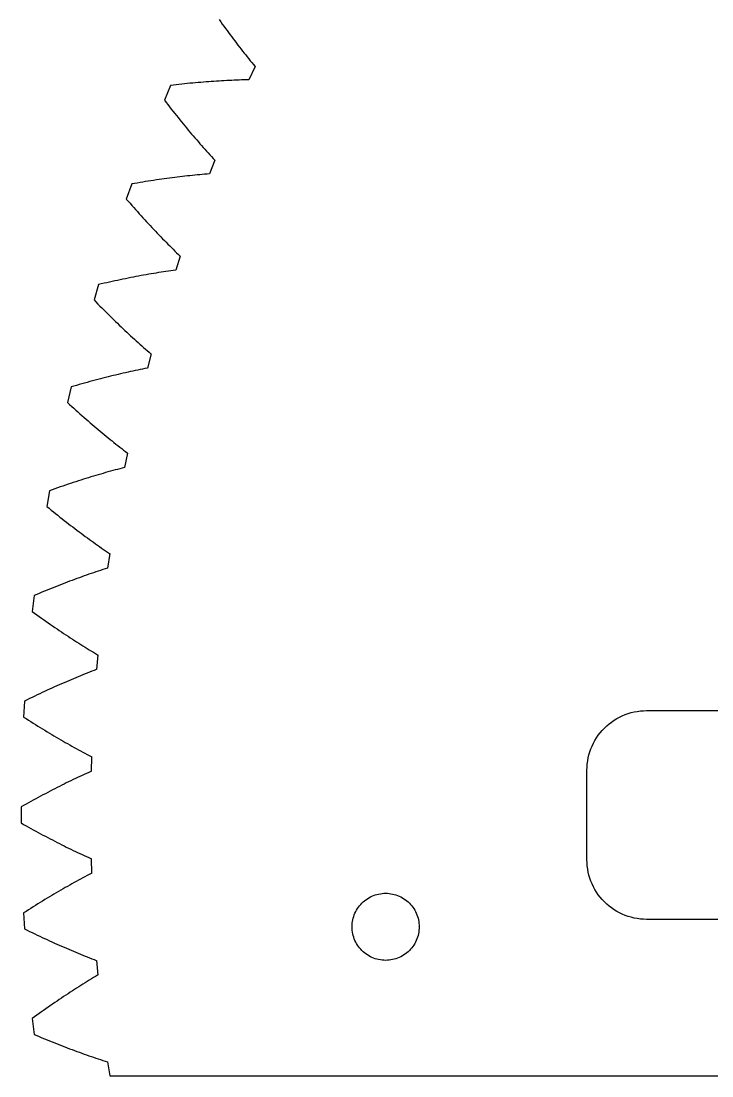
# Model space of a CAD drawing. Header units: metres. Extents: x -124 to 124, y -10 to 132.
# Drawn here: x -124.4 to -78.1, y -10 to 60.7 of the extents above; entities that cross this region are included whole.
import ezdxf

# ---------------------------------------------------------------- set-up
doc = ezdxf.new("R2010")
doc.units = ezdxf.units.M

msp = doc.modelspace()

# ---------------------------------------------------------------- linework, layer by layer
for p, q in [((-111.165, 60.851), (-111.059, 60.7022)), ((-111.059, 60.7022), (-110.953, 60.5545)), ((-110.953, 60.5545), (-110.847, 60.408)), ((-110.847, 60.408), (-110.741, 60.2627)), ((-110.741, 60.2627), (-110.635, 60.1185)), ((-110.635, 60.1185), (-110.53, 59.9754)), ((-110.53, 59.9754), (-110.425, 59.8335)), ((-110.425, 59.8335), (-110.319, 59.6927)), ((-110.319, 59.6927), (-110.215, 59.5531)), ((-110.215, 59.5531), (-110.11, 59.4146)), ((-110.11, 59.4146), (-110.005, 59.2772)), ((-110.005, 59.2772), (-109.901, 59.1409)), ((-109.901, 59.1409), (-109.797, 59.0058)), ((-109.797, 59.0058), (-109.693, 58.8718)), ((-109.693, 58.8718), (-109.589, 58.739)), ((-109.589, 58.739), (-109.485, 58.6072)), ((-109.485, 58.6072), (-109.382, 58.4766)), ((-109.382, 58.4766), (-109.279, 58.3471)), ((-109.279, 58.3471), (-109.176, 58.2187)), ((-109.176, 58.2187), (-109.074, 58.0914)), ((-109.074, 58.0914), (-108.971, 57.9653)), ((-108.757, 57.7115), (-109.168, 56.8117)), ((-108.971, 57.9653), (-108.869, 57.8402)), ((-108.869, 57.8402), (-108.767, 57.7162)), ((-108.767, 57.7162), (-108.757, 57.7115)), ((-112.755, 56.6092), (-112.936, 56.5927)), ((-112.574, 56.625), (-112.755, 56.6092)), ((-112.395, 56.6403), (-112.574, 56.625)), ((-112.217, 56.6549), (-112.395, 56.6403)), ((-112.04, 56.6689), (-112.217, 56.6549)), ((-111.864, 56.6822), (-112.04, 56.6689)), ((-111.689, 56.695), (-111.864, 56.6822)), ((-111.514, 56.7071), (-111.689, 56.695)), ((-111.341, 56.7186), (-111.514, 56.7071)), ((-111.169, 56.7295), (-111.341, 56.7186)), ((-110.997, 56.7399), (-111.169, 56.7295)), ((-110.827, 56.7496), (-110.997, 56.7399)), ((-110.658, 56.7588), (-110.827, 56.7496)), ((-110.489, 56.7674), (-110.658, 56.7588)), ((-110.322, 56.7754), (-110.489, 56.7674)), ((-110.156, 56.7829), (-110.322, 56.7754)), ((-109.99, 56.7898), (-110.156, 56.7829)), ((-109.826, 56.7962), (-109.99, 56.7898)), ((-109.663, 56.802), (-109.826, 56.7962)), ((-109.5, 56.8073), (-109.663, 56.802)), ((-109.339, 56.8121), (-109.5, 56.8073)), ((-109.178, 56.8163), (-109.339, 56.8121)), ((-109.168, 56.8117), (-109.178, 56.8163)), ((-114.419, 56.4365), (-114.837, 55.4476)), ((-114.23, 56.4584), (-114.419, 56.4365)), ((-114.042, 56.4796), (-114.23, 56.4584)), ((-113.855, 56.5001), (-114.042, 56.4796)), ((-113.67, 56.52), (-113.855, 56.5001)), ((-113.485, 56.5391), (-113.67, 56.52)), ((-113.301, 56.5576), (-113.485, 56.5391)), ((-113.118, 56.5755), (-113.301, 56.5576)), ((-112.936, 56.5927), (-113.118, 56.5755)), ((-114.837, 55.4476), (-114.721, 55.297)), ((-114.721, 55.297), (-114.605, 55.1476)), ((-114.605, 55.1476), (-114.49, 54.9993)), ((-114.49, 54.9993), (-114.374, 54.8522)), ((-114.374, 54.8522), (-114.259, 54.7062)), ((-114.259, 54.7062), (-114.144, 54.5614)), ((-114.144, 54.5614), (-114.03, 54.4177)), ((-114.03, 54.4177), (-113.915, 54.2752)), ((-113.915, 54.2752), (-113.801, 54.1339)), ((-113.801, 54.1339), (-113.687, 53.9936)), ((-113.687, 53.9936), (-113.573, 53.8546)), ((-113.573, 53.8546), (-113.459, 53.7166)), ((-113.459, 53.7166), (-113.345, 53.5798)), ((-113.345, 53.5798), (-113.232, 53.4441)), ((-113.232, 53.4441), (-113.119, 53.3096)), ((-113.119, 53.3096), (-113.006, 53.1761)), ((-113.006, 53.1761), (-112.894, 53.0438)), ((-112.894, 53.0438), (-112.782, 52.9127)), ((-112.782, 52.9127), (-112.67, 52.7826)), ((-112.67, 52.7826), (-112.558, 52.6537)), ((-112.558, 52.6537), (-112.447, 52.5258)), ((-112.447, 52.5258), (-112.335, 52.3991)), ((-112.335, 52.3991), (-112.225, 52.2735)), ((-112.225, 52.2735), (-112.114, 52.149)), ((-112.114, 52.149), (-112.004, 52.0256)), ((-112.004, 52.0256), (-111.894, 51.9032)), ((-111.894, 51.9032), (-111.784, 51.782)), ((-111.784, 51.782), (-111.675, 51.6619)), ((-111.675, 51.6619), (-111.566, 51.5429)), ((-111.446, 51.4208), (-111.805, 50.499)), ((-111.566, 51.5429), (-111.457, 51.4249)), ((-111.457, 51.4249), (-111.446, 51.4208)), ((-114.315, 50.2386), (-114.489, 50.2158)), ((-114.142, 50.2606), (-114.315, 50.2386)), ((-113.969, 50.282), (-114.142, 50.2606)), ((-113.798, 50.3028), (-113.969, 50.282)), ((-113.627, 50.3229), (-113.798, 50.3028)), ((-113.458, 50.3423), (-113.627, 50.3229)), ((-113.289, 50.3612), (-113.458, 50.3423)), ((-113.122, 50.3793), (-113.289, 50.3612)), ((-112.955, 50.3969), (-113.122, 50.3793)), ((-112.789, 50.4139), (-112.955, 50.3969)), ((-112.625, 50.4302), (-112.789, 50.4139)), ((-112.461, 50.446), (-112.625, 50.4302)), ((-112.298, 50.4611), (-112.461, 50.446)), ((-112.136, 50.4757), (-112.298, 50.4611)), ((-111.976, 50.4897), (-112.136, 50.4757)), ((-111.816, 50.503), (-111.976, 50.4897)), ((-111.805, 50.499), (-111.816, 50.503)), ((-117.026, 49.8246), (-117.387, 48.8135)), ((-116.839, 49.8573), (-117.026, 49.8246)), ((-116.652, 49.8892), (-116.839, 49.8573)), ((-116.467, 49.9203), (-116.652, 49.8892)), ((-116.283, 49.9508), (-116.467, 49.9203)), ((-116.099, 49.9805), (-116.283, 49.9508)), ((-115.917, 50.0094), (-116.099, 49.9805)), ((-115.735, 50.0377), (-115.917, 50.0094)), ((-115.554, 50.0652), (-115.735, 50.0377)), ((-115.374, 50.0921), (-115.554, 50.0652)), ((-115.195, 50.1182), (-115.374, 50.0921)), ((-115.017, 50.1436), (-115.195, 50.1182)), ((-114.84, 50.1684), (-115.017, 50.1436)), ((-114.664, 50.1924), (-114.84, 50.1684)), ((-114.489, 50.2158), (-114.664, 50.1924)), ((-117.387, 48.8135), (-117.262, 48.6698)), ((-117.262, 48.6698), (-117.138, 48.5272)), ((-117.138, 48.5272), (-117.015, 48.3858)), ((-117.015, 48.3858), (-116.891, 48.2455)), ((-116.891, 48.2455), (-116.768, 48.1063)), ((-116.768, 48.1063), (-116.645, 47.9683)), ((-116.645, 47.9683), (-116.522, 47.8314)), ((-116.522, 47.8314), (-116.4, 47.6957)), ((-116.4, 47.6957), (-116.277, 47.5611)), ((-116.277, 47.5611), (-116.155, 47.4276)), ((-116.155, 47.4276), (-116.034, 47.2952)), ((-116.034, 47.2952), (-115.912, 47.164)), ((-115.912, 47.164), (-115.791, 47.0339)), ((-115.791, 47.0339), (-115.67, 46.9049)), ((-115.67, 46.9049), (-115.55, 46.777)), ((-115.55, 46.777), (-115.43, 46.6502)), ((-115.43, 46.6502), (-115.31, 46.5246)), ((-115.31, 46.5246), (-115.19, 46.4)), ((-115.19, 46.4), (-115.071, 46.2766)), ((-115.071, 46.2766), (-114.952, 46.1542)), ((-114.952, 46.1542), (-114.834, 46.0329)), ((-114.834, 46.0329), (-114.715, 45.9128)), ((-114.715, 45.9128), (-114.598, 45.7937)), ((-114.598, 45.7937), (-114.48, 45.6757)), ((-114.48, 45.6757), (-114.363, 45.5588)), ((-114.363, 45.5588), (-114.246, 45.443)), ((-114.246, 45.443), (-114.13, 45.3282)), ((-114.13, 45.3282), (-114.014, 45.2145)), ((-113.772, 44.9868), (-114.078, 44.0461)), ((-114.014, 45.2145), (-113.898, 45.1019)), ((-113.898, 45.1019), (-113.783, 44.9903)), ((-113.783, 44.9903), (-113.772, 44.9868)), ((-115.22, 43.8785), (-115.385, 43.8514)), ((-115.055, 43.9049), (-115.22, 43.8785)), ((-114.892, 43.9306), (-115.055, 43.9049)), ((-114.729, 43.9557), (-114.892, 43.9306)), ((-114.568, 43.9801), (-114.729, 43.9557)), ((-114.407, 44.0039), (-114.568, 43.9801)), ((-114.247, 44.027), (-114.407, 44.0039)), ((-114.088, 44.0495), (-114.247, 44.027)), ((-114.078, 44.0461), (-114.088, 44.0495)), ((-118.882, 43.1605), (-119.066, 43.118)), ((-118.699, 43.2022), (-118.882, 43.1605)), ((-118.516, 43.2431), (-118.699, 43.2022)), ((-118.335, 43.2832), (-118.516, 43.2431)), ((-118.154, 43.3226), (-118.335, 43.2832)), ((-117.975, 43.3611), (-118.154, 43.3226)), ((-117.796, 43.399), (-117.975, 43.3611)), ((-117.618, 43.436), (-117.796, 43.399)), ((-117.441, 43.4723), (-117.618, 43.436)), ((-117.264, 43.5079), (-117.441, 43.4723)), ((-117.089, 43.5427), (-117.264, 43.5079)), ((-116.915, 43.5768), (-117.089, 43.5427)), ((-116.741, 43.6101), (-116.915, 43.5768)), ((-116.568, 43.6428), (-116.741, 43.6101)), ((-116.397, 43.6747), (-116.568, 43.6428)), ((-116.226, 43.7059), (-116.397, 43.6747)), ((-116.056, 43.7364), (-116.226, 43.7059)), ((-115.887, 43.7662), (-116.056, 43.7364)), ((-115.719, 43.7953), (-115.887, 43.7662)), ((-115.551, 43.8237), (-115.719, 43.7953)), ((-115.385, 43.8514), (-115.551, 43.8237)), ((-119.251, 43.0747), (-119.554, 42.0447)), ((-119.066, 43.118), (-119.251, 43.0747)), ((-119.554, 42.0447), (-119.421, 41.9083)), ((-119.421, 41.9083), (-119.29, 41.773)), ((-119.29, 41.773), (-119.158, 41.6389)), ((-119.158, 41.6389), (-119.027, 41.5058)), ((-119.027, 41.5058), (-118.896, 41.3739)), ((-118.896, 41.3739), (-118.765, 41.2432)), ((-118.765, 41.2432), (-118.634, 41.1135)), ((-118.634, 41.1135), (-118.504, 40.985)), ((-118.504, 40.985), (-118.375, 40.8576)), ((-118.375, 40.8576), (-118.245, 40.7313)), ((-118.245, 40.7313), (-118.116, 40.6061)), ((-118.116, 40.6061), (-117.988, 40.482)), ((-117.988, 40.482), (-117.859, 40.359)), ((-117.859, 40.359), (-117.731, 40.2371)), ((-117.731, 40.2371), (-117.604, 40.1163)), ((-117.604, 40.1163), (-117.477, 39.9966)), ((-117.477, 39.9966), (-117.35, 39.878)), ((-117.35, 39.878), (-117.223, 39.7605)), ((-117.223, 39.7605), (-117.097, 39.6441)), ((-117.097, 39.6441), (-116.971, 39.5287)), ((-116.971, 39.5287), (-116.846, 39.4144)), ((-116.846, 39.4144), (-116.721, 39.3012)), ((-116.721, 39.3012), (-116.597, 39.189)), ((-116.597, 39.189), (-116.473, 39.0779)), ((-116.473, 39.0779), (-116.349, 38.9679)), ((-116.349, 38.9679), (-116.226, 38.8589)), ((-116.226, 38.8589), (-116.103, 38.751)), ((-116.103, 38.751), (-115.981, 38.6441)), ((-115.981, 38.6441), (-115.859, 38.5383)), ((-115.727, 38.4306), (-115.978, 37.4739)), ((-115.859, 38.5383), (-115.737, 38.4335)), ((-115.737, 38.4335), (-115.727, 38.4306)), ((-118.956, 36.7994), (-119.129, 36.7547)), ((-118.783, 36.8434), (-118.956, 36.7994)), ((-118.612, 36.8866), (-118.783, 36.8434)), ((-118.442, 36.9291), (-118.612, 36.8866)), ((-118.272, 36.9707), (-118.442, 36.9291)), ((-118.103, 37.0116), (-118.272, 36.9707)), ((-117.935, 37.0518), (-118.103, 37.0116)), ((-117.768, 37.0912), (-117.935, 37.0518)), ((-117.602, 37.1299), (-117.768, 37.0912)), ((-117.437, 37.1678), (-117.602, 37.1299)), ((-117.272, 37.2049), (-117.437, 37.1678)), ((-117.109, 37.2414), (-117.272, 37.2049)), ((-116.946, 37.2771), (-117.109, 37.2414)), ((-116.784, 37.3121), (-116.946, 37.2771)), ((-116.623, 37.3465), (-116.784, 37.3121)), ((-116.463, 37.3801), (-116.623, 37.3465)), ((-116.304, 37.413), (-116.463, 37.3801)), ((-116.146, 37.4452), (-116.304, 37.413)), ((-115.989, 37.4767), (-116.146, 37.4452)), ((-115.978, 37.4739), (-115.989, 37.4767)), ((-121.088, 36.2088), (-121.331, 35.1632)), ((-120.905, 36.2626), (-121.088, 36.2088)), ((-120.724, 36.3155), (-120.905, 36.2626)), ((-120.543, 36.3676), (-120.724, 36.3155)), ((-120.364, 36.4188), (-120.543, 36.3676)), ((-120.185, 36.4693), (-120.364, 36.4188)), ((-120.007, 36.5188), (-120.185, 36.4693)), ((-119.829, 36.5676), (-120.007, 36.5188)), ((-119.653, 36.6156), (-119.829, 36.5676)), ((-119.477, 36.6628), (-119.653, 36.6156)), ((-119.303, 36.7091), (-119.477, 36.6628)), ((-119.129, 36.7547), (-119.303, 36.7091)), ((-121.331, 35.1632), (-121.191, 35.0345)), ((-121.191, 35.0345), (-121.052, 34.907)), ((-121.052, 34.907), (-120.913, 34.7806)), ((-120.913, 34.7806), (-120.774, 34.6553)), ((-120.774, 34.6553), (-120.635, 34.5311)), ((-120.635, 34.5311), (-120.498, 34.408)), ((-120.498, 34.408), (-120.36, 34.286)), ((-120.36, 34.286), (-120.223, 34.1651)), ((-120.223, 34.1651), (-120.086, 34.0453)), ((-120.086, 34.0453), (-119.95, 33.9266)), ((-119.95, 33.9266), (-119.814, 33.809)), ((-119.814, 33.809), (-119.678, 33.6925)), ((-119.678, 33.6925), (-119.543, 33.577)), ((-119.543, 33.577), (-119.408, 33.4626)), ((-119.408, 33.4626), (-119.274, 33.3493)), ((-119.274, 33.3493), (-119.14, 33.237)), ((-119.14, 33.237), (-119.007, 33.1259)), ((-119.007, 33.1259), (-118.874, 33.0158)), ((-118.874, 33.0158), (-118.741, 32.9067)), ((-118.741, 32.9067), (-118.609, 32.7987)), ((-118.609, 32.7987), (-118.478, 32.6917)), ((-118.478, 32.6917), (-118.346, 32.5858)), ((-118.346, 32.5858), (-118.216, 32.481)), ((-118.216, 32.481), (-118.086, 32.3771)), ((-118.086, 32.3771), (-117.956, 32.2743)), ((-117.956, 32.2743), (-117.827, 32.1726)), ((-117.827, 32.1726), (-117.698, 32.0718)), ((-117.698, 32.0718), (-117.57, 31.9721)), ((-117.57, 31.9721), (-117.442, 31.8734)), ((-117.442, 31.8734), (-117.315, 31.7757)), ((-117.304, 31.7735), (-117.5, 30.804)), ((-117.315, 31.7757), (-117.304, 31.7735)), ((-118.777, 30.4616), (-118.939, 30.4151)), ((-118.616, 30.5073), (-118.777, 30.4616)), ((-118.455, 30.5522), (-118.616, 30.5073)), ((-118.296, 30.5965), (-118.455, 30.5522)), ((-118.137, 30.6399), (-118.296, 30.5965)), ((-117.979, 30.6826), (-118.137, 30.6399)), ((-117.822, 30.7245), (-117.979, 30.6826)), ((-117.666, 30.7657), (-117.822, 30.7245)), ((-117.511, 30.8061), (-117.666, 30.7657)), ((-117.5, 30.804), (-117.511, 30.8061)), ((-121.12, 29.7373), (-121.293, 29.6793)), ((-120.947, 29.7944), (-121.12, 29.7373)), ((-120.776, 29.8506), (-120.947, 29.7944)), ((-120.605, 29.9061), (-120.776, 29.8506)), ((-120.434, 29.9606), (-120.605, 29.9061)), ((-120.265, 30.0144), (-120.434, 29.9606)), ((-120.096, 30.0673), (-120.265, 30.0144)), ((-119.928, 30.1194), (-120.096, 30.0673)), ((-119.761, 30.1707), (-119.928, 30.1194)), ((-119.595, 30.2211), (-119.761, 30.1707)), ((-119.43, 30.2708), (-119.595, 30.2211)), ((-119.265, 30.3197), (-119.43, 30.2708)), ((-119.102, 30.3678), (-119.265, 30.3197)), ((-118.939, 30.4151), (-119.102, 30.3678)), ((-122.529, 29.2492), (-122.712, 28.1914)), ((-122.35, 29.3133), (-122.529, 29.2492)), ((-122.172, 29.3765), (-122.35, 29.3133)), ((-121.995, 29.4388), (-122.172, 29.3765)), ((-121.818, 29.5002), (-121.995, 29.4388)), ((-121.643, 29.5608), (-121.818, 29.5002)), ((-121.468, 29.6205), (-121.643, 29.5608)), ((-121.293, 29.6793), (-121.468, 29.6205)), ((-122.712, 28.1914), (-122.565, 28.071)), ((-122.565, 28.071), (-122.419, 27.9516)), ((-122.419, 27.9516), (-122.273, 27.8333)), ((-122.273, 27.8333), (-122.127, 27.7162)), ((-122.127, 27.7162), (-121.982, 27.6001)), ((-121.982, 27.6001), (-121.837, 27.485)), ((-121.837, 27.485), (-121.693, 27.3711)), ((-121.693, 27.3711), (-121.549, 27.2582)), ((-121.549, 27.2582), (-121.406, 27.1464)), ((-121.406, 27.1464), (-121.263, 27.0357)), ((-121.263, 27.0357), (-121.12, 26.9261)), ((-121.12, 26.9261), (-120.978, 26.8175)), ((-120.978, 26.8175), (-120.837, 26.7099)), ((-120.837, 26.7099), (-120.696, 26.6034)), ((-120.696, 26.6034), (-120.555, 26.4979)), ((-120.555, 26.4979), (-120.415, 26.3935)), ((-120.415, 26.3935), (-120.276, 26.2901)), ((-120.276, 26.2901), (-120.137, 26.1878)), ((-120.137, 26.1878), (-119.998, 26.0865)), ((-119.998, 26.0865), (-119.86, 25.9862)), ((-119.86, 25.9862), (-119.722, 25.8869)), ((-119.722, 25.8869), (-119.586, 25.7887)), ((-119.586, 25.7887), (-119.449, 25.6914)), ((-119.449, 25.6914), (-119.313, 25.5952)), ((-119.313, 25.5952), (-119.178, 25.5)), ((-119.178, 25.5), (-119.043, 25.4057)), ((-119.043, 25.4057), (-118.909, 25.3125)), ((-118.909, 25.3125), (-118.775, 25.2203)), ((-118.775, 25.2203), (-118.642, 25.129)), ((-118.642, 25.129), (-118.509, 25.0388)), ((-118.498, 25.0371), (-118.639, 24.058)), ((-118.509, 25.0388), (-118.498, 25.0371)), ((-118.65, 24.0596), (-118.803, 24.0103)), ((-118.639, 24.058), (-118.65, 24.0596)), ((-120.697, 23.3565), (-120.86, 23.2967)), ((-120.535, 23.4156), (-120.697, 23.3565)), ((-120.374, 23.4738), (-120.535, 23.4156)), ((-120.213, 23.5311), (-120.374, 23.4738)), ((-120.053, 23.5876), (-120.213, 23.5311)), ((-119.894, 23.6433), (-120.053, 23.5876)), ((-119.736, 23.6981), (-119.894, 23.6433)), ((-119.578, 23.7522), (-119.736, 23.6981)), ((-119.421, 23.8054), (-119.578, 23.7522)), ((-119.266, 23.8578), (-119.421, 23.8054)), ((-119.11, 23.9095), (-119.266, 23.8578)), ((-118.956, 23.9603), (-119.11, 23.9095)), ((-118.803, 24.0103), (-118.956, 23.9603)), ((-122.532, 22.65), (-122.704, 22.5804)), ((-122.362, 22.7186), (-122.532, 22.65)), ((-122.192, 22.7864), (-122.362, 22.7186)), ((-122.023, 22.8533), (-122.192, 22.7864)), ((-121.855, 22.9193), (-122.023, 22.8533)), ((-121.687, 22.9843), (-121.855, 22.9193)), ((-121.52, 23.0485), (-121.687, 22.9843)), ((-121.354, 23.1119), (-121.52, 23.0485)), ((-121.189, 23.1743), (-121.354, 23.1119)), ((-121.024, 23.2359), (-121.189, 23.1743)), ((-120.86, 23.2967), (-121.024, 23.2359)), ((-123.571, 22.2187), (-123.693, 21.1522)), ((-123.396, 22.2929), (-123.571, 22.2187)), ((-123.222, 22.3662), (-123.396, 22.2929)), ((-123.048, 22.4385), (-123.222, 22.3662)), ((-122.876, 22.5099), (-123.048, 22.4385)), ((-122.704, 22.5804), (-122.876, 22.5099)), ((-123.693, 21.1522), (-123.54, 21.0403)), ((-123.54, 21.0403), (-123.387, 20.9295)), ((-123.387, 20.9295), (-123.234, 20.8198)), ((-123.234, 20.8198), (-123.082, 20.7111)), ((-123.082, 20.7111), (-122.93, 20.6035)), ((-122.93, 20.6035), (-122.779, 20.4969)), ((-122.779, 20.4969), (-122.629, 20.3914)), ((-122.629, 20.3914), (-122.479, 20.2869)), ((-122.479, 20.2869), (-122.329, 20.1835)), ((-122.329, 20.1835), (-122.18, 20.0811)), ((-122.18, 20.0811), (-122.032, 19.9798)), ((-122.032, 19.9798), (-121.884, 19.8794)), ((-121.884, 19.8794), (-121.736, 19.7802)), ((-121.736, 19.7802), (-121.589, 19.6819)), ((-121.589, 19.6819), (-121.443, 19.5846)), ((-121.443, 19.5846), (-121.297, 19.4883)), ((-121.297, 19.4883), (-121.152, 19.3931)), ((-121.152, 19.3931), (-121.007, 19.2989)), ((-121.007, 19.2989), (-120.863, 19.2056)), ((-120.863, 19.2056), (-120.72, 19.1134)), ((-120.72, 19.1134), (-120.577, 19.0221)), ((-120.577, 19.0221), (-120.435, 18.9318)), ((-120.435, 18.9318), (-120.293, 18.8425)), ((-120.293, 18.8425), (-120.152, 18.7542)), ((-120.152, 18.7542), (-120.011, 18.6669)), ((-120.011, 18.6669), (-119.871, 18.5805)), ((-119.871, 18.5805), (-119.732, 18.4951)), ((-119.732, 18.4951), (-119.593, 18.4107)), ((-119.593, 18.4107), (-119.455, 18.3272)), ((-119.455, 18.3272), (-119.317, 18.2446)), ((-119.306, 18.2436), (-119.391, 17.258)), ((-119.317, 18.2446), (-119.306, 18.2436)), ((-120.005, 17.0224), (-120.158, 16.9612)), ((-119.853, 17.0828), (-120.005, 17.0224)), ((-119.702, 17.1424), (-119.853, 17.0828)), ((-119.551, 17.2011), (-119.702, 17.1424)), ((-119.402, 17.259), (-119.551, 17.2011)), ((-119.391, 17.258), (-119.402, 17.259)), ((-121.725, 16.3011), (-121.886, 16.2302)), ((-121.565, 16.3711), (-121.725, 16.3011)), ((-121.406, 16.4402), (-121.565, 16.3711)), ((-121.247, 16.5084), (-121.406, 16.4402)), ((-121.089, 16.5757), (-121.247, 16.5084)), ((-120.932, 16.6421), (-121.089, 16.5757)), ((-120.776, 16.7077), (-120.932, 16.6421)), ((-120.62, 16.7724), (-120.776, 16.7077)), ((-120.465, 16.8362), (-120.62, 16.7724)), ((-120.311, 16.8991), (-120.465, 16.8362)), ((-120.158, 16.9612), (-120.311, 16.8991)), ((-123.197, 15.63), (-123.364, 15.5508)), ((-123.031, 15.7083), (-123.197, 15.63)), ((-122.865, 15.7857), (-123.031, 15.7083)), ((-122.7, 15.8621), (-122.865, 15.7857)), ((-122.536, 15.9376), (-122.7, 15.8621)), ((-122.372, 16.0121), (-122.536, 15.9376)), ((-122.21, 16.0857), (-122.372, 16.0121)), ((-122.047, 16.1584), (-122.21, 16.0857)), ((-121.886, 16.2302), (-122.047, 16.1584)), ((-124.21, 15.1402), (-124.271, 14.0684)), ((-124.039, 15.2242), (-124.21, 15.1402)), ((-123.87, 15.3073), (-124.039, 15.2242)), ((-123.701, 15.3895), (-123.87, 15.3073)), ((-123.532, 15.4706), (-123.701, 15.3895)), ((-123.364, 15.5508), (-123.532, 15.4706)), ((-84.3159, 14.064), (-84.1269, 14.1542)), ((-84.1269, 14.1542), (-83.9335, 14.2343)), ((-83.9335, 14.2343), (-83.7361, 14.3042)), ((-83.7361, 14.3042), (-83.5353, 14.3637)), ((-83.5353, 14.3637), (-83.3316, 14.4126)), ((-83.3316, 14.4126), (-83.1257, 14.4507)), ((-83.1257, 14.4507), (-82.9181, 14.4781)), ((-82.9181, 14.4781), (-82.7093, 14.4945)), ((-82.7093, 14.4945), (-82.5, 14.5)), ((-82.5, 14.5), (-57.5, 14.5)), ((-124.271, 14.0684), (-124.111, 13.9655)), ((-124.111, 13.9655), (-123.952, 13.8636)), ((-123.952, 13.8636), (-123.794, 13.7628)), ((-123.794, 13.7628), (-123.636, 13.6629)), ((-123.636, 13.6629), (-123.478, 13.5642)), ((-123.478, 13.5642), (-123.321, 13.4664)), ((-123.321, 13.4664), (-123.165, 13.3696)), ((-85.3284, 13.3284), (-85.1765, 13.4726)), ((-85.1765, 13.4726), (-85.0173, 13.6086)), ((-85.0173, 13.6086), (-84.8511, 13.7361)), ((-84.8511, 13.7361), (-84.6785, 13.8547)), ((-84.6785, 13.8547), (-84.5, 13.9641)), ((-84.5, 13.9641), (-84.3159, 14.064)), ((-123.165, 13.3696), (-123.009, 13.2739)), ((-123.009, 13.2739), (-122.854, 13.1792)), ((-122.854, 13.1792), (-122.699, 13.0855)), ((-122.699, 13.0855), (-122.545, 12.9928)), ((-122.545, 12.9928), (-122.392, 12.9011)), ((-122.392, 12.9011), (-122.239, 12.8103)), ((-122.239, 12.8103), (-122.087, 12.7206)), ((-85.8547, 12.6785), (-85.7361, 12.8511)), ((-85.7361, 12.8511), (-85.6086, 13.0173)), ((-85.6086, 13.0173), (-85.4726, 13.1765)), ((-85.4726, 13.1765), (-85.3284, 13.3284)), ((-122.087, 12.7206), (-121.935, 12.6318)), ((-121.935, 12.6318), (-121.784, 12.5441)), ((-121.784, 12.5441), (-121.633, 12.4573)), ((-121.633, 12.4573), (-121.484, 12.3714)), ((-121.484, 12.3714), (-121.335, 12.2866)), ((-121.335, 12.2866), (-121.186, 12.2027)), ((-121.186, 12.2027), (-121.038, 12.1197)), ((-121.038, 12.1197), (-120.891, 12.0377)), ((-120.891, 12.0377), (-120.744, 11.9567)), ((-86.2343, 11.9335), (-86.1542, 12.1269)), ((-86.1542, 12.1269), (-86.064, 12.3159)), ((-86.064, 12.3159), (-85.9641, 12.5)), ((-85.9641, 12.5), (-85.8547, 12.6785)), ((-120.744, 11.9567), (-120.598, 11.8766)), ((-120.598, 11.8766), (-120.453, 11.7974)), ((-120.453, 11.7974), (-120.308, 11.7191)), ((-120.308, 11.7191), (-120.164, 11.6418)), ((-120.164, 11.6418), (-120.021, 11.5654)), ((-120.021, 11.5654), (-119.878, 11.49)), ((-119.878, 11.49), (-119.736, 11.4154)), ((-119.725, 11.4151), (-119.753, 10.4263)), ((-119.736, 11.4154), (-119.725, 11.4151)), ((-86.4507, 11.1257), (-86.4126, 11.3316)), ((-86.4126, 11.3316), (-86.3637, 11.5353)), ((-86.3637, 11.5353), (-86.3042, 11.7361)), ((-86.3042, 11.7361), (-86.2343, 11.9335)), ((-86.5, 10.5), (-86.4945, 10.7093)), ((-86.4945, 10.7093), (-86.4781, 10.9181)), ((-86.4781, 10.9181), (-86.4507, 11.1257)), ((-120.802, 9.94373), (-120.953, 9.87119)), ((-120.651, 10.0154), (-120.802, 9.94373)), ((-120.502, 10.0861), (-120.651, 10.0154)), ((-120.353, 10.156), (-120.502, 10.0861)), ((-120.205, 10.2249), (-120.353, 10.156)), ((-120.057, 10.293), (-120.205, 10.2249)), ((-119.91, 10.3602), (-120.057, 10.293)), ((-119.764, 10.4265), (-119.91, 10.3602)), ((-119.753, 10.4263), (-119.764, 10.4265)), ((-86.5, 4.5), (-86.5, 10.5)), ((-122.186, 9.25769), (-122.343, 9.17679)), ((-122.029, 9.33765), (-122.186, 9.25769)), ((-121.873, 9.41666), (-122.029, 9.33765)), ((-121.718, 9.49472), (-121.873, 9.41666)), ((-121.564, 9.57185), (-121.718, 9.49472)), ((-121.41, 9.64807), (-121.564, 9.57185)), ((-121.257, 9.72336), (-121.41, 9.64807)), ((-121.104, 9.79773), (-121.257, 9.72336)), ((-120.953, 9.87119), (-121.104, 9.79773)), ((-123.623, 8.49493), (-123.786, 8.4053)), ((-123.461, 8.58359), (-123.623, 8.49493)), ((-123.299, 8.67125), (-123.461, 8.58359)), ((-123.138, 8.75793), (-123.299, 8.67125)), ((-122.978, 8.84364), (-123.138, 8.75793)), ((-122.818, 8.92838), (-122.978, 8.84364)), ((-122.659, 9.01215), (-122.818, 8.92838)), ((-122.5, 9.09494), (-122.659, 9.01215)), ((-122.343, 9.17679), (-122.5, 9.09494)), ((-124.278, 8.1304), (-124.443, 8.03676)), ((-124.443, 8.03676), (-124.443, 6.96324)), ((-124.113, 8.22304), (-124.278, 8.1304)), ((-123.949, 8.31467), (-124.113, 8.22304)), ((-123.786, 8.4053), (-123.949, 8.31467)), ((-124.443, 6.96324), (-124.278, 6.8696)), ((-124.278, 6.8696), (-124.113, 6.77696)), ((-124.113, 6.77696), (-123.949, 6.68533)), ((-123.949, 6.68533), (-123.786, 6.5947)), ((-123.786, 6.5947), (-123.623, 6.50507)), ((-123.623, 6.50507), (-123.461, 6.41641)), ((-123.461, 6.41641), (-123.299, 6.32875)), ((-123.299, 6.32875), (-123.138, 6.24207)), ((-123.138, 6.24207), (-122.978, 6.15636)), ((-122.978, 6.15636), (-122.818, 6.07162)), ((-122.818, 6.07162), (-122.659, 5.98785)), ((-122.659, 5.98785), (-122.5, 5.90506)), ((-122.5, 5.90506), (-122.343, 5.82321)), ((-122.343, 5.82321), (-122.186, 5.74231)), ((-122.186, 5.74231), (-122.029, 5.66235)), ((-122.029, 5.66235), (-121.873, 5.58334)), ((-121.873, 5.58334), (-121.718, 5.50528)), ((-121.718, 5.50528), (-121.564, 5.42815)), ((-121.564, 5.42815), (-121.41, 5.35193)), ((-121.41, 5.35193), (-121.257, 5.27664)), ((-121.257, 5.27664), (-121.104, 5.20227)), ((-121.104, 5.20227), (-120.953, 5.12881)), ((-120.953, 5.12881), (-120.802, 5.05627)), ((-120.802, 5.05627), (-120.651, 4.98463)), ((-120.651, 4.98463), (-120.502, 4.91388)), ((-120.502, 4.91388), (-120.353, 4.84402)), ((-120.353, 4.84402), (-120.205, 4.77507)), ((-120.205, 4.77507), (-120.057, 4.70699)), ((-120.057, 4.70699), (-119.91, 4.63979)), ((-119.91, 4.63979), (-119.764, 4.57346)), ((-119.764, 4.57346), (-119.753, 4.57373)), ((-119.753, 4.57373), (-119.725, 3.58495)), ((-86.4945, 4.29066), (-86.5, 4.5)), ((-86.4781, 4.08189), (-86.4945, 4.29066)), ((-119.736, 3.58458), (-119.878, 3.51003)), ((-119.725, 3.58495), (-119.736, 3.58458)), ((-86.4507, 3.87427), (-86.4781, 4.08189)), ((-86.4126, 3.66837), (-86.4507, 3.87427)), ((-86.3637, 3.46474), (-86.4126, 3.66837)), ((-121.038, 2.88028), (-121.186, 2.79733)), ((-120.891, 2.96228), (-121.038, 2.88028)), ((-120.744, 3.04332), (-120.891, 2.96228)), ((-120.598, 3.12343), (-120.744, 3.04332)), ((-120.453, 3.20261), (-120.598, 3.12343)), ((-120.308, 3.28085), (-120.453, 3.20261)), ((-120.164, 3.35815), (-120.308, 3.28085)), ((-120.021, 3.43456), (-120.164, 3.35815)), ((-119.878, 3.51003), (-120.021, 3.43456)), ((-86.3042, 3.26395), (-86.3637, 3.46474)), ((-86.2343, 3.06653), (-86.3042, 3.26395)), ((-86.1542, 2.87306), (-86.2343, 3.06653)), ((-86.064, 2.68405), (-86.1542, 2.87306)), ((-122.239, 2.18967), (-122.392, 2.09894)), ((-122.087, 2.2794), (-122.239, 2.18967)), ((-121.935, 2.36816), (-122.087, 2.2794)), ((-121.784, 2.45593), (-121.935, 2.36816)), ((-121.633, 2.54272), (-121.784, 2.45593)), ((-121.484, 2.62856), (-121.633, 2.54272)), ((-121.335, 2.71342), (-121.484, 2.62856)), ((-121.186, 2.79733), (-121.335, 2.71342)), ((-100.806, 2.10056), (-100.695, 2.13986)), ((-100.695, 2.13986), (-100.582, 2.17332)), ((-100.582, 2.17332), (-100.468, 2.20082)), ((-100.468, 2.20082), (-100.352, 2.22229)), ((-100.352, 2.22229), (-100.235, 2.23767)), ((-100.235, 2.23767), (-100.118, 2.2469)), ((-100.118, 2.2469), (-100, 2.25)), ((-100, 2.25), (-99.8822, 2.2469)), ((-99.8822, 2.2469), (-99.7648, 2.23767)), ((-99.7648, 2.23767), (-99.648, 2.22229)), ((-99.648, 2.22229), (-99.5322, 2.20082)), ((-99.5322, 2.20082), (-99.4176, 2.17332)), ((-99.4176, 2.17332), (-99.3047, 2.13986)), ((-99.3047, 2.13986), (-99.1937, 2.10056)), ((-85.9641, 2.5), (-86.064, 2.68405)), ((-85.8547, 2.32146), (-85.9641, 2.5)), ((-85.7361, 2.14886), (-85.8547, 2.32146)), ((-85.6086, 1.98273), (-85.7361, 2.14886)), ((-123.478, 1.43584), (-123.636, 1.33705)), ((-123.321, 1.53362), (-123.478, 1.43584)), ((-123.165, 1.63036), (-123.321, 1.53362)), ((-123.009, 1.72609), (-123.165, 1.63036)), ((-122.854, 1.82082), (-123.009, 1.72609)), ((-122.699, 1.91452), (-122.854, 1.82082)), ((-122.545, 2.00723), (-122.699, 1.91452)), ((-122.392, 2.09894), (-122.545, 2.00723)), ((-101.82, 1.32251), (-101.749, 1.41597)), ((-101.749, 1.41597), (-101.672, 1.50554)), ((-101.672, 1.50554), (-101.591, 1.59099)), ((-101.591, 1.59099), (-101.506, 1.67207)), ((-101.506, 1.67207), (-101.416, 1.74857)), ((-101.416, 1.74857), (-101.323, 1.82028)), ((-101.323, 1.82028), (-101.225, 1.88701)), ((-101.225, 1.88701), (-101.125, 1.94855)), ((-101.125, 1.94855), (-101.021, 2.00476)), ((-101.021, 2.00476), (-100.915, 2.05547)), ((-100.915, 2.05547), (-100.806, 2.10056)), ((-99.1937, 2.10056), (-99.0848, 2.05547)), ((-99.0848, 2.05547), (-98.9785, 2.00476)), ((-98.9785, 2.00476), (-98.875, 1.94855)), ((-98.875, 1.94855), (-98.7746, 1.88701)), ((-98.7746, 1.88701), (-98.6775, 1.82028)), ((-98.6775, 1.82028), (-98.584, 1.74857)), ((-98.584, 1.74857), (-98.4944, 1.67207)), ((-98.4944, 1.67207), (-98.409, 1.59099)), ((-98.409, 1.59099), (-98.3279, 1.50554)), ((-98.3279, 1.50554), (-98.2514, 1.41597)), ((-98.2514, 1.41597), (-98.1797, 1.32251)), ((-85.4726, 1.82349), (-85.6086, 1.98273)), ((-85.3284, 1.67159), (-85.4726, 1.82349)), ((-85.1765, 1.52744), (-85.3284, 1.67159)), ((-85.0173, 1.39142), (-85.1765, 1.52744)), ((-124.111, 1.0345), (-124.271, 0.93156)), ((-124.271, 0.93156), (-124.21, -0.1402)), ((-123.952, 1.13638), (-124.111, 1.0345)), ((-123.794, 1.23723), (-123.952, 1.13638)), ((-123.636, 1.33705), (-123.794, 1.23723)), ((-102.14, 0.69528), (-102.101, 0.80632)), ((-102.101, 0.80632), (-102.055, 0.91515)), ((-102.055, 0.91515), (-102.005, 1.02147)), ((-102.005, 1.02147), (-101.949, 1.125)), ((-101.949, 1.125), (-101.887, 1.22543)), ((-101.887, 1.22543), (-101.82, 1.32251)), ((-98.1797, 1.32251), (-98.113, 1.22543)), ((-98.113, 1.22543), (-98.0514, 1.125)), ((-98.0514, 1.125), (-97.9952, 1.02147)), ((-97.9952, 1.02147), (-97.9445, 0.91515)), ((-97.9445, 0.91515), (-97.8994, 0.80632)), ((-97.8994, 0.80632), (-97.8601, 0.69528)), ((-84.8511, 1.26395), (-85.0173, 1.39142)), ((-84.6785, 1.14532), (-84.8511, 1.26395)), ((-84.5, 1.0359), (-84.6785, 1.14532)), ((-84.3159, 0.93597), (-84.5, 1.0359)), ((-84.1269, 0.84583), (-84.3159, 0.93597)), ((-83.9335, 0.76569), (-84.1269, 0.84583)), ((-83.7361, 0.69579), (-83.9335, 0.76569)), ((-102.25, 0), (-102.247, 0.11775)), ((-102.247, -0.11775), (-102.25, 0)), ((-102.247, 0.11775), (-102.238, 0.23518)), ((-102.238, 0.23518), (-102.222, 0.35197)), ((-102.222, 0.35197), (-102.201, 0.46779)), ((-102.201, 0.46779), (-102.173, 0.58234)), ((-102.173, 0.58234), (-102.14, 0.69528)), ((-97.8601, 0.69528), (-97.8267, 0.58234)), ((-97.8267, 0.58234), (-97.7992, 0.46779)), ((-97.7992, 0.46779), (-97.7777, 0.35197)), ((-97.7777, 0.35197), (-97.7623, 0.23518)), ((-97.7623, 0.23518), (-97.7531, 0.11775)), ((-97.7531, 0.11775), (-97.75, 0)), ((-97.75, 0), (-97.7531, -0.11775)), ((-83.5353, 0.63631), (-83.7361, 0.69579)), ((-83.3316, 0.58742), (-83.5353, 0.63631)), ((-83.1257, 0.54926), (-83.3316, 0.58742)), ((-82.9181, 0.52193), (-83.1257, 0.54926)), ((-82.7093, 0.50549), (-82.9181, 0.52193)), ((-82.5, 0.5), (-82.7093, 0.50549)), ((-57.5, 0.5), (-82.5, 0.5)), ((-124.21, -0.1402), (-124.039, -0.22424)), ((-124.039, -0.22424), (-123.87, -0.30733)), ((-123.87, -0.30733), (-123.701, -0.38945)), ((-123.701, -0.38945), (-123.532, -0.4706)), ((-123.532, -0.4706), (-123.364, -0.55078)), ((-123.364, -0.55078), (-123.197, -0.63004)), ((-123.197, -0.63004), (-123.031, -0.70833)), ((-102.238, -0.23518), (-102.247, -0.11775)), ((-102.222, -0.35197), (-102.238, -0.23518)), ((-102.201, -0.46779), (-102.222, -0.35197)), ((-102.173, -0.58234), (-102.201, -0.46779)), ((-102.14, -0.69528), (-102.173, -0.58234)), ((-102.101, -0.80632), (-102.14, -0.69528)), ((-97.8601, -0.69528), (-97.8994, -0.80632)), ((-97.8267, -0.58234), (-97.8601, -0.69528)), ((-97.7992, -0.46779), (-97.8267, -0.58234)), ((-97.7777, -0.35197), (-97.7992, -0.46779)), ((-97.7623, -0.23518), (-97.7777, -0.35197)), ((-97.7531, -0.11775), (-97.7623, -0.23518)), ((-123.031, -0.70833), (-122.865, -0.78568)), ((-122.865, -0.78568), (-122.7, -0.86209)), ((-122.7, -0.86209), (-122.536, -0.93756)), ((-122.536, -0.93756), (-122.372, -1.01212)), ((-122.372, -1.01212), (-122.21, -1.08574)), ((-122.21, -1.08574), (-122.047, -1.15845)), ((-122.047, -1.15845), (-121.886, -1.23024)), ((-121.886, -1.23024), (-121.725, -1.30113)), ((-121.725, -1.30113), (-121.565, -1.37112)), ((-121.565, -1.37112), (-121.406, -1.4402)), ((-102.055, -0.91515), (-102.101, -0.80632)), ((-102.005, -1.02147), (-102.055, -0.91515)), ((-101.949, -1.125), (-102.005, -1.02147)), ((-101.887, -1.22543), (-101.949, -1.125)), ((-101.82, -1.32251), (-101.887, -1.22543)), ((-101.749, -1.41597), (-101.82, -1.32251)), ((-98.1797, -1.32251), (-98.2514, -1.41597)), ((-98.113, -1.22543), (-98.1797, -1.32251)), ((-98.0514, -1.125), (-98.113, -1.22543)), ((-97.9952, -1.02147), (-98.0514, -1.125)), ((-97.9445, -0.91515), (-97.9952, -1.02147)), ((-97.8994, -0.80632), (-97.9445, -0.91515)), ((-121.406, -1.4402), (-121.247, -1.50839)), ((-121.247, -1.50839), (-121.089, -1.57571)), ((-121.089, -1.57571), (-120.932, -1.64214)), ((-120.932, -1.64214), (-120.776, -1.70769)), ((-120.776, -1.70769), (-120.62, -1.77235)), ((-120.62, -1.77235), (-120.465, -1.83615)), ((-120.465, -1.83615), (-120.311, -1.89909)), ((-120.311, -1.89909), (-120.158, -1.9612)), ((-120.158, -1.9612), (-120.005, -2.02243)), ((-120.005, -2.02243), (-119.853, -2.08281)), ((-119.853, -2.08281), (-119.702, -2.14236)), ((-101.672, -1.50554), (-101.749, -1.41597)), ((-101.591, -1.59099), (-101.672, -1.50554)), ((-101.506, -1.67207), (-101.591, -1.59099)), ((-101.416, -1.74857), (-101.506, -1.67207)), ((-101.323, -1.82028), (-101.416, -1.74857)), ((-101.225, -1.88701), (-101.323, -1.82028)), ((-101.125, -1.94855), (-101.225, -1.88701)), ((-101.021, -2.00476), (-101.125, -1.94855)), ((-100.915, -2.05547), (-101.021, -2.00476)), ((-100.806, -2.10056), (-100.915, -2.05547)), ((-100.695, -2.13986), (-100.806, -2.10056)), ((-99.1937, -2.10056), (-99.3047, -2.13986)), ((-99.0848, -2.05547), (-99.1937, -2.10056)), ((-98.9785, -2.00476), (-99.0848, -2.05547)), ((-98.875, -1.94855), (-98.9785, -2.00476)), ((-98.7746, -1.88701), (-98.875, -1.94855)), ((-98.6775, -1.82028), (-98.7746, -1.88701)), ((-98.584, -1.74857), (-98.6775, -1.82028)), ((-98.4944, -1.67207), (-98.584, -1.74857)), ((-98.409, -1.59099), (-98.4944, -1.67207)), ((-98.3279, -1.50554), (-98.409, -1.59099)), ((-98.2514, -1.41597), (-98.3279, -1.50554)), ((-119.702, -2.14236), (-119.551, -2.20108)), ((-119.551, -2.20108), (-119.402, -2.25896)), ((-119.402, -2.25896), (-119.391, -2.25804)), ((-119.391, -2.25804), (-119.306, -3.24361)), ((-100.582, -2.17332), (-100.695, -2.13986)), ((-100.468, -2.20082), (-100.582, -2.17332)), ((-100.352, -2.22229), (-100.468, -2.20082)), ((-100.235, -2.23767), (-100.352, -2.22229)), ((-100.118, -2.2469), (-100.235, -2.23767)), ((-100, -2.25), (-100.118, -2.2469)), ((-99.8822, -2.2469), (-100, -2.25)), ((-99.7648, -2.23767), (-99.8822, -2.2469)), ((-99.648, -2.22229), (-99.7648, -2.23767)), ((-99.5322, -2.20082), (-99.648, -2.22229)), ((-99.4176, -2.17332), (-99.5322, -2.20082)), ((-99.3047, -2.13986), (-99.4176, -2.17332)), ((-119.732, -3.49512), (-119.871, -3.58051)), ((-119.593, -3.41066), (-119.732, -3.49512)), ((-119.455, -3.32716), (-119.593, -3.41066)), ((-119.317, -3.24461), (-119.455, -3.32716)), ((-119.306, -3.24361), (-119.317, -3.24461)), ((-120.863, -4.20561), (-121.007, -4.29886)), ((-120.72, -4.11336), (-120.863, -4.20561)), ((-120.577, -4.02209), (-120.72, -4.11336)), ((-120.435, -3.93182), (-120.577, -4.02209)), ((-120.293, -3.84254), (-120.435, -3.93182)), ((-120.152, -3.75424), (-120.293, -3.84254)), ((-120.011, -3.66689), (-120.152, -3.75424)), ((-119.871, -3.58051), (-120.011, -3.66689)), ((-121.884, -4.87944), (-122.032, -4.97977)), ((-121.736, -4.78015), (-121.884, -4.87944)), ((-121.589, -4.68185), (-121.736, -4.78015)), ((-121.443, -4.58459), (-121.589, -4.68185)), ((-121.297, -4.48834), (-121.443, -4.58459)), ((-121.152, -4.3931), (-121.297, -4.48834)), ((-121.007, -4.29886), (-121.152, -4.3931)), ((-122.93, -5.60349), (-123.082, -5.71111)), ((-122.779, -5.49692), (-122.93, -5.60349)), ((-122.629, -5.3914), (-122.779, -5.49692)), ((-122.479, -5.28693), (-122.629, -5.3914)), ((-122.329, -5.1835), (-122.479, -5.28693)), ((-122.18, -5.08112), (-122.329, -5.1835)), ((-122.032, -4.97977), (-122.18, -5.08112)), ((-123.54, -6.04033), (-123.693, -6.15219)), ((-123.693, -6.15219), (-123.571, -7.21872)), ((-123.387, -5.92952), (-123.54, -6.04033)), ((-123.234, -5.81978), (-123.387, -5.92952)), ((-123.082, -5.71111), (-123.234, -5.81978)), ((-123.571, -7.21872), (-123.396, -7.29291)), ((-123.396, -7.29291), (-123.222, -7.36617)), ((-123.222, -7.36617), (-123.048, -7.43849)), ((-123.048, -7.43849), (-122.876, -7.5099)), ((-122.876, -7.5099), (-122.704, -7.58038)), ((-122.704, -7.58038), (-122.532, -7.64996)), ((-122.532, -7.64996), (-122.362, -7.71863)), ((-122.362, -7.71863), (-122.192, -7.78641)), ((-122.192, -7.78641), (-122.023, -7.85327)), ((-122.023, -7.85327), (-121.855, -7.91925)), ((-121.855, -7.91925), (-121.687, -7.98434)), ((-121.687, -7.98434), (-121.52, -8.04854)), ((-121.52, -8.04854), (-121.354, -8.11186)), ((-121.354, -8.11186), (-121.189, -8.17433)), ((-121.189, -8.17433), (-121.024, -8.23593)), ((-121.024, -8.23593), (-120.86, -8.29666)), ((-120.86, -8.29666), (-120.697, -8.35654)), ((-120.697, -8.35654), (-120.535, -8.41556)), ((-120.535, -8.41556), (-120.374, -8.47375)), ((-120.374, -8.47375), (-120.213, -8.5311)), ((-120.213, -8.5311), (-120.053, -8.5876)), ((-120.053, -8.5876), (-119.894, -8.6433)), ((-119.894, -8.6433), (-119.736, -8.69814)), ((-119.736, -8.69814), (-119.578, -8.75218)), ((-119.578, -8.75218), (-119.421, -8.80542)), ((-119.421, -8.80542), (-119.266, -8.85783)), ((-119.266, -8.85783), (-119.11, -8.90945)), ((-119.11, -8.90945), (-118.956, -8.96028)), ((-118.956, -8.96028), (-118.803, -9.0103)), ((-118.803, -9.0103), (-118.65, -9.05956)), ((-118.65, -9.05956), (-118.639, -9.05801)), ((-118.639, -9.05801), (-118.503, -10)), ((-118.503, -10), (-40, -10))]:
    msp.add_line(p, q)

doc.saveas('drawing.dxf')
